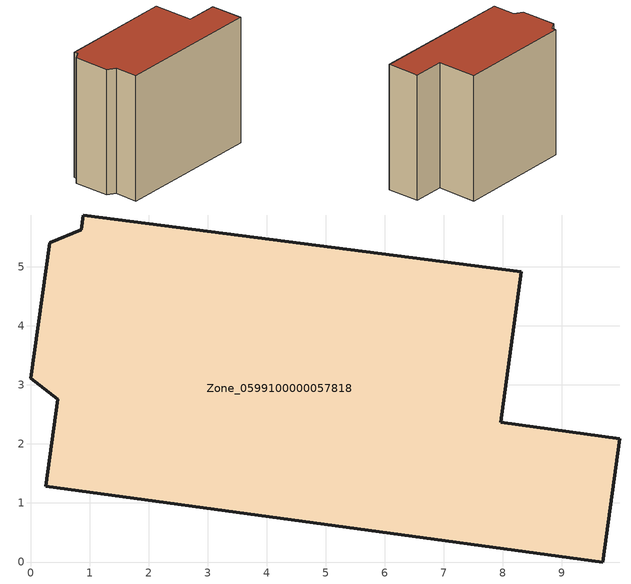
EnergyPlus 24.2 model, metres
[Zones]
Zone_0599100000057818
 floor ground (C_G): 9.98,2.09 9.69,0 0.25,1.28 0.46,2.76 0,3.11 0.32,5.41 0.86,5.63 0.89,5.88 8.31,4.92 7.96,2.37 z2.52
 wall outside (C_F): 0.86,5.63 0.32,5.41 0,3.11 0.46,2.76 0.25,1.28 9.69,0 9.98,2.09 7.96,2.37 8.31,4.92 0.89,5.88 0.86,5.63 z2.52:10.72
 roof outside (C_R): 8.31,4.92 0.89,5.88 0.86,5.63 0.32,5.41 0,3.11 0.46,2.76 0.25,1.28 9.69,0 9.98,2.09 7.96,2.37 z10.72
[BUILDING]
Pand.0599100000057818: North Axis=0; Terrain=City; Loads Convergence Tolerance Value=0.04; Temperature Convergence Tolerance Value=0.4; Solar Distribution=FullExterior; Maximum Number of Warmup Days=25; Minimum Number of Warmup Days=1
[Site:Location]
Rotterdam.The.Hague.AP_ZH_NLD Design_Conditions: Latitude=51.96; Longitude=4.45; Time Zone=1; Elevation=-4.5
[SITE:GROUNDTEMPERATURE:BUILDINGSURFACE]
18, 18, 18, 18, 18, 18, 18, 18, 18, 18, 18, 18
[MATERIAL] Thermal Absorptance=0.9; Solar Absorptance=0.7; Visible Absorptance=0.7
Name | Roughness | Thickness | Conductivity | Density | Specific Heat
G.TI.1946 | MediumSmooth | 0.15 | 1 | 540 | 1210
F.TI.1946 | Rough | 0.3 | 0.857143 | 1920 | 840
R.TI.1946 | MediumRough | 0.2 | 0.1 | 1500 | 1000
[CONSTRUCTION]
C_G: G.TI.1946
C_F: F.TI.1946
C_R: R.TI.1946
[ZONE]
Zone_0599100000057818: Type=1; Multiplier=1; Ceiling Height=Autocalculate; Volume=Autocalculate; Floor Area=autocalculate; Part of Total Floor Area=Yes
[ZONEINFILTRATION:DESIGNFLOWRATE]
Infil_Zone_0599100000057818: Zone or ZoneList or Space or SpaceList=Zone_0599100000057818; Schedule=AlwaysOn; Design Flow Rate Calculation Method=Flow/Area; Flow Rate per Floor Area=0.003; Constant Term Coefficient=1; Temperature Term Coefficient=0; Velocity Term Coefficient=0; Velocity Squared Term Coefficient=0
[HVACTEMPLATE:ZONE:IDEALLOADSAIRSYSTEM]
Zone_0599100000057818: Maximum Heating Supply Air Temperature=50; Minimum Cooling Supply Air Temperature=13; Maximum Heating Supply Air Humidity Ratio=0.0156; Minimum Cooling Supply Air Humidity Ratio=0.0077; Heating Limit=NoLimit; Cooling Limit=NoLimit; Dehumidification Control Type=ConstantSensibleHeatRatio; Cooling Sensible Heat Ratio=0.7; Dehumidification Setpoint=60; Humidification Control Type=None; Humidification Setpoint=30; Outdoor Air Method=None; Outdoor Air Flow Rate per Person=0.00944; Outdoor Air Flow Rate per Zone Floor Area=0; Outdoor Air Flow Rate per Zone=0; Demand Controlled Ventilation Type=None; Outdoor Air Economizer Type=NoEconomizer; Heat Recovery Type=None; Sensible Heat Recovery Effectiveness=0.7; Latent Heat Recovery Effectiveness=0.65
[ZONECONTROL:THERMOSTAT]
ThermostatControl_Zone_0599100000057818: Zone or ZoneList=Zone_0599100000057818; Control Type Schedule=DualSetpointControlType; Control 1=Thermostat_Zone_0599100000057818; Temperature Difference Between Cutout And Setpoint=0
[THERMOSTATSETPOINT:DUALSETPOINT]
Thermostat_Zone_0599100000057818: Heating Setpoint Temperature Schedule=HeatingSetpoint_Zone_0599100000057818; Cooling Setpoint Temperature Schedule=CoolingSetpoint_Zone_0599100000057818
[SCHEDULE:COMPACT]
HeatingSetpoint_Zone_0599100000057818: Through: 12/31, For: AllDays, Until: 24:00, 21
CoolingSetpoint_Zone_0599100000057818: Through: 12/31, For: AllDays, Until: 24:00, 24
DualSetpointControlType: Through: 12/31, For: AllDays, Until: 24:00, 4
AlwaysOn: Through: 12/31, For: AllDays, Until: 24:00, 1
